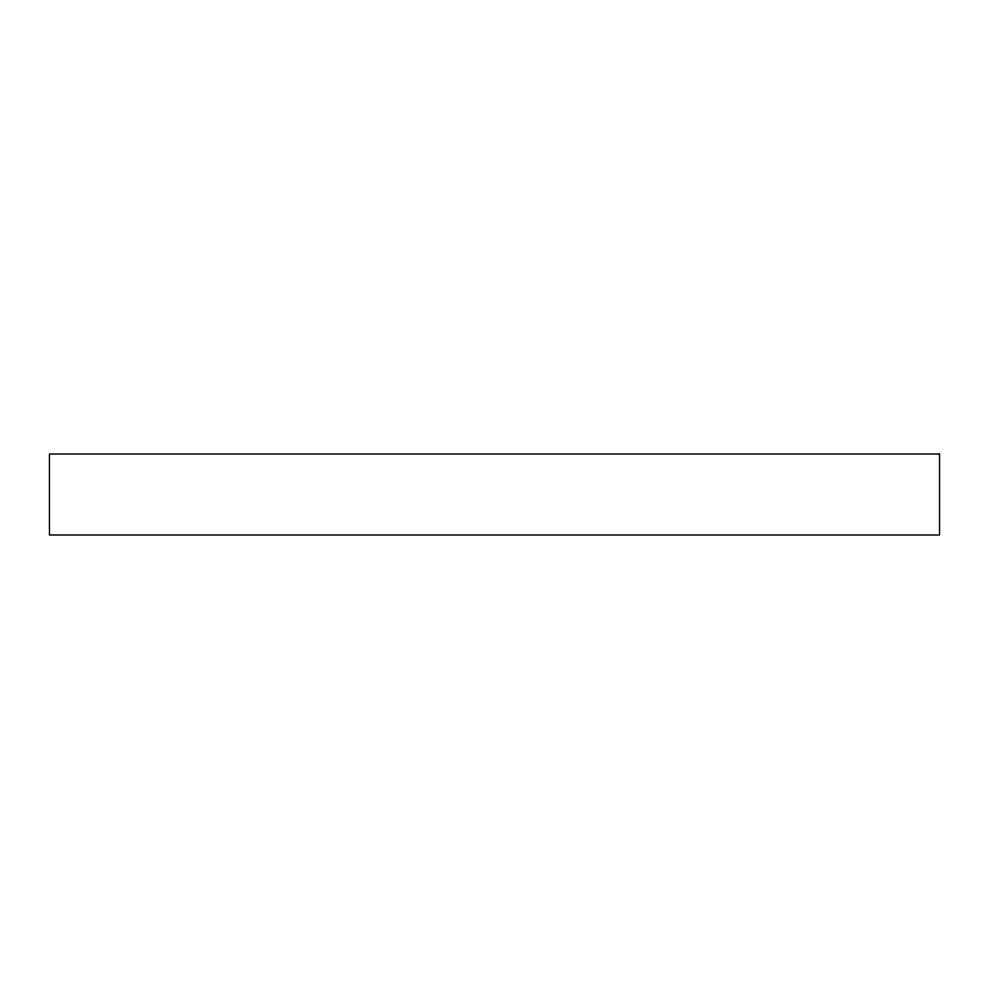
<?xml version="1.0" encoding="UTF-8"?>
<svg xmlns="http://www.w3.org/2000/svg" width="989" height="989" viewBox="0 0 989 989"><rect width="100%" height="100%" fill="white"/><g stroke="black" fill="none" stroke-linecap="round" stroke-linejoin="round"><path stroke-width="1.48" d="M939.55 454L49.45 454L49.45 535L939.55 535L939.55 454"/></g></svg>
